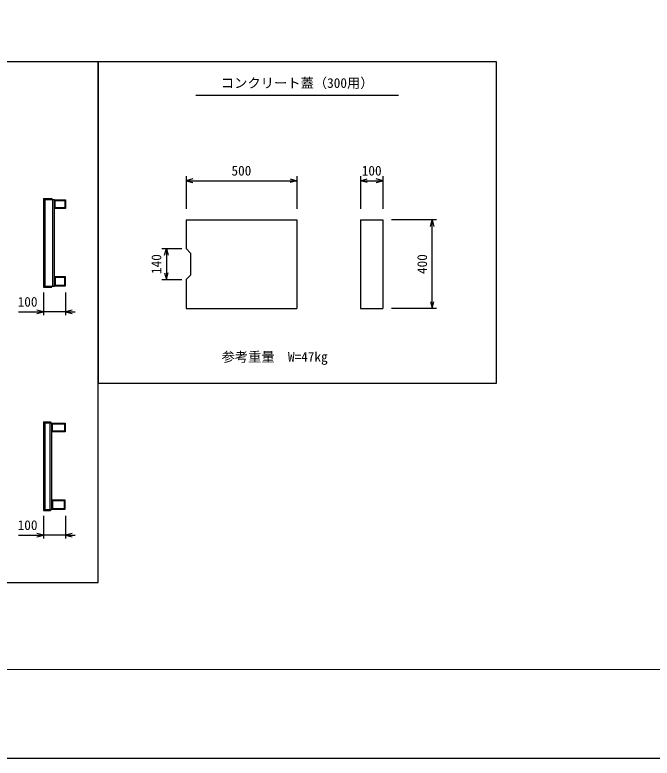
# Model space of a CAD drawing. Units: millimetres, scale not verified. Extents: x -16800 to 16800, y -5940 to 5940.
# Drawn here: x -14053 to -11174, y -5940 to -2584 of the extents above; entities that cross this region are included whole.
import ezdxf
from ezdxf.enums import TextEntityAlignment as Align

# ---------------------------------------------------------------- set-up
doc = ezdxf.new("R2010")
doc.units = ezdxf.units.MM
doc.header["$LTSCALE"] = 20
for name, color, linetype, lineweight in [('0-0_DIM', 7, 'Continuous', 25), ('0-1_Defpoints', 5, 'Continuous', 25), ('0-2_HATCH', 6, 'Continuous', 25), ('0-6_TXT', 7, 'Continuous', 25), ('0-7_WAKU', 3, 'Continuous', 13)]:
    doc.layers.add(name, color=color, linetype=linetype, lineweight=lineweight)
doc.styles.add('ＭＳ ゴシック', font='')
doc.styles.get('ＭＳ ゴシック').set_extended_font_data('MS Gothic')

msp = doc.modelspace()

# ---------------------------------------------------------------- linework, layer by layer
at = {"layer": '0-0_DIM'}
for p, q in [((-13279.38, -3312.4), (-13279.38, -3459.52)), ((-12779.38, -3312.4), (-12779.38, -3459.52)), ((-12490.78, -3312.4), (-12490.78, -3458.8)), ((-12390.78, -3312.4), (-12390.78, -3458.8)), ((-13279.38, -3332.4), (-12779.38, -3332.4)), ((-12490.78, -3332.4), (-12390.78, -3332.4)), ((-12147.7, -3508.93), (-12350.78, -3508.93)), ((-12167.7, -3908.93), (-12167.7, -3508.93)), ((-13388.38, -3638.93), (-13298.38, -3638.93)), ((-13368.38, -3638.93), (-13368.38, -3778.93)), ((-13388.38, -3778.93), (-13298.38, -3778.93)), ((-13923.79, -3837.89), (-13923.79, -3939.48)), ((-13823.79, -3837.89), (-13823.79, -3939.48)), ((-14036.4, -3924.48), (-13923.79, -3924.48)), ((-13823.79, -3924.48), (-13923.79, -3924.48)), ((-13823.79, -3924.48), (-13780.32, -3924.48)), ((-12147.7, -3908.93), (-12350.78, -3908.93)), ((-13923.79, -4846.43), (-13923.79, -4948.02)), ((-13823.79, -4846.43), (-13823.79, -4948.02)), ((-14036.4, -4933.02), (-13923.79, -4933.02)), ((-13823.79, -4933.02), (-13923.79, -4933.02)), ((-13823.79, -4933.02), (-13780.32, -4933.02))]:
    msp.add_line(p, q, dxfattribs=at)
for points in [[(-13249.38, -3324.36), (-13279.38, -3332.4), (-13249.38, -3340.44)], [(-12809.38, -3324.36), (-12779.38, -3332.4), (-12809.38, -3340.44)], [(-12460.78, -3340.44), (-12490.78, -3332.4), (-12460.78, -3324.36)], [(-12420.78, -3340.44), (-12390.78, -3332.4), (-12420.78, -3324.36)], [(-12175.74, -3538.93), (-12167.7, -3508.93), (-12159.66, -3538.93)], [(-13376.41, -3668.93), (-13368.38, -3638.93), (-13360.34, -3668.93)], [(-13376.41, -3748.93), (-13368.38, -3778.93), (-13360.34, -3748.93)], [(-12175.74, -3878.93), (-12167.7, -3908.93), (-12159.66, -3878.93)], [(-13953.79, -3932.52), (-13923.79, -3924.48), (-13953.79, -3916.44)], [(-13793.79, -3916.44), (-13823.79, -3924.48), (-13793.79, -3932.52)], [(-13953.79, -4941.06), (-13923.79, -4933.02), (-13953.79, -4924.98)], [(-13793.79, -4924.98), (-13823.79, -4933.02), (-13793.79, -4941.06)]]:
    msp.add_lwpolyline(points, dxfattribs=at)
at = {"layer": '0-1_Defpoints'}
msp.add_lwpolyline([(-16800, -5940), (0, -5940), (0, 5940), (-16800, 5940)], close=True, dxfattribs=at)
at = {"layer": '0-2_HATCH'}
for p, q in [((-13923.79, -3412.67), (-13923.79, -3812.67)), ((-13923.79, -3417.17), (-13873.79, -3417.17)), ((-13915.79, -3808.17), (-13915.79, -3417.17)), ((-13881.79, -3808.17), (-13881.79, -3417.17)), ((-13873.79, -3808.17), (-13873.79, -3417.17)), ((-13873.79, -3418.67), (-13873.79, -3458.67)), ((-13279.38, -3508.93), (-13279.38, -3638.93)), ((-12490.78, -3508.93), (-12490.78, -3908.93)), ((-12490.78, -3508.93), (-12390.78, -3508.93)), ((-12390.78, -3508.93), (-12390.78, -3908.93)), ((-13279.38, -3638.93), (-13259.38, -3658.93)), ((-13259.38, -3658.93), (-13259.38, -3758.93)), ((-13259.38, -3758.93), (-13279.38, -3778.93)), ((-13873.79, -3766.67), (-13873.79, -3806.67)), ((-13279.38, -3778.93), (-13279.38, -3908.93)), ((-13923.79, -3808.17), (-13873.79, -3808.17)), ((-13279.38, -3908.93), (-12779.38, -3908.93)), ((-12490.78, -3908.93), (-12390.78, -3908.93)), ((-13923.79, -4421.21), (-13923.79, -4821.21)), ((-13923.79, -4425.71), (-13885.79, -4425.71)), ((-13916.79, -4816.71), (-13916.79, -4425.71)), ((-13892.79, -4816.71), (-13892.79, -4425.71)), ((-13885.79, -4816.71), (-13885.79, -4425.71)), ((-13923.79, -4816.71), (-13885.79, -4816.71))]:
    msp.add_line(p, q, dxfattribs=at)
for points in [[(-13923.79, -3412.67), (-13885.79, -3412.67), (-13885.79, -3417.17)], [(-13873.79, -3418.67), (-13823.79, -3418.67), (-13823.79, -3458.67), (-13873.79, -3458.67)], [(-13279.38, -3508.93), (-12779.38, -3508.93), (-12779.38, -3908.93)], [(-13873.79, -3806.67), (-13823.79, -3806.67), (-13823.79, -3766.67), (-13873.79, -3766.67)], [(-13923.79, -3812.67), (-13885.79, -3812.67), (-13885.79, -3808.17)], [(-13923.79, -4421.21), (-13891.79, -4421.21), (-13891.79, -4425.71)], [(-13923.79, -4821.21), (-13891.79, -4821.21), (-13891.79, -4816.71)]]:
    msp.add_lwpolyline(points, dxfattribs=at)
for points in [[(-13870.59, -3421.87), (-13826.99, -3421.87), (-13826.99, -3455.47), (-13870.59, -3455.47)], [(-13870.59, -3803.47), (-13826.99, -3803.47), (-13826.99, -3769.87), (-13870.59, -3769.87)], [(-13885.79, -4427.21), (-13825.79, -4427.21), (-13825.79, -4467.21), (-13885.79, -4467.21)], [(-13882.59, -4430.41), (-13828.99, -4430.41), (-13828.99, -4464.01), (-13882.59, -4464.01)], [(-13885.79, -4815.21), (-13825.79, -4815.21), (-13825.79, -4775.21), (-13885.79, -4775.21)], [(-13882.59, -4812.01), (-13828.99, -4812.01), (-13828.99, -4778.41), (-13882.59, -4778.41)]]:
    msp.add_lwpolyline(points, close=True, dxfattribs=at)
at = {"layer": '0-6_TXT'}
msp.add_line((-13235.09, -2946.34), (-12319.51, -2946.34), dxfattribs=at)
for points in [[(-15477.3, -5146.34), (-13677.3, -5146.34), (-13677.3, -2796.34), (-15477.3, -2796.34)], [(-13677.3, -4246.34), (-11877.3, -4246.34), (-11877.3, -2796.34), (-13677.3, -2796.34)]]:
    msp.add_lwpolyline(points, close=True, dxfattribs=at)
at = {"layer": '0-7_WAKU'}
msp.add_lwpolyline([(-16400, -5540), (-400, -5540), (-400, 5540), (-16400, 5540)], close=True, dxfattribs=at)

# ---------------------------------------------------------------- texts
at = {"layer": '0-0_DIM', "style": 'ＭＳ ゴシック'}
for s, p in [('500', (-13074.38, -3322.4)), ('100', (-12485.78, -3322.4)), ('100', (-14040.43, -3914.48)), ('参考重量\u3000W=47kg', (-13119.15, -4162.99)), ('100', (-14040.43, -4923.02))]:
    msp.add_text(s, height=43.99, dxfattribs=at).set_placement(p, align=Align.BOTTOM_LEFT)
for s, p in [('140', (-13378.38, -3753.93)), ('400', (-12177.7, -3753.93))]:
    msp.add_text(s, height=43.99, rotation=90, dxfattribs=at).set_placement(p, align=Align.BOTTOM_LEFT)
at = {"layer": '0-6_TXT', "style": 'ＭＳ ゴシック'}
msp.add_text('コンクリート蓋（300用）', height=43.99, dxfattribs=at).set_placement((-13122.3, -2926.34), align=Align.BOTTOM_LEFT)

doc.saveas('drawing.dxf')
